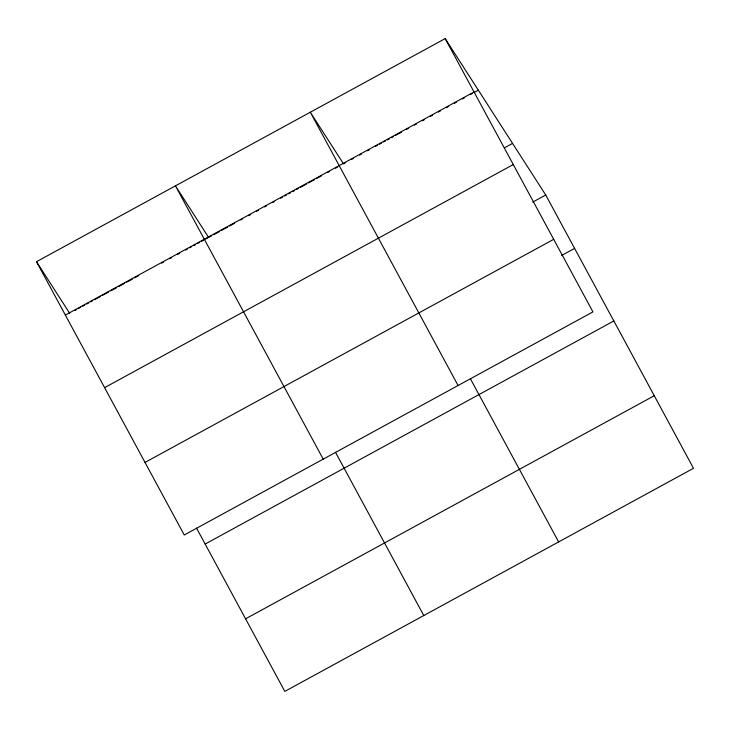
<?xml version="1.0" encoding="UTF-8"?>
<svg xmlns="http://www.w3.org/2000/svg" width="730" height="730" viewBox="0 0 730 730"><rect width="100%" height="100%" fill="white"/><g stroke="black" fill="none" stroke-linecap="round" stroke-linejoin="round"><path stroke-width="1.09" d="M445.181 38.608L592.942 311.892L184.261 534.99L36.5 261.705L445.181 38.608L545.739 195.01L693.5 468.295L284.819 691.392L196.553 528.146M65.353 315.077L474.035 91.98M74.679 310.588L76.687 309.502M78.685 308.407L80.683 307.321M82.682 306.226L84.68 305.131M86.678 304.045L88.677 302.95M90.675 301.864L92.674 300.769M94.672 299.674L100.676 296.407M102.674 295.312L108.67 292.036M110.668 290.941L116.672 287.675M118.671 286.58L124.666 283.304M126.664 282.218L132.659 278.942M134.658 277.847L138.663 275.666M161.649 263.119L163.648 262.024M169.652 258.748L171.65 257.654M177.645 254.387L179.644 253.292M185.648 250.016L187.646 248.93M189.645 247.835L191.643 246.74M193.642 245.654L195.64 244.559M197.638 243.473L199.637 242.378M201.635 241.283L203.633 240.197M205.641 239.102L207.639 238.016M211.636 235.826L208.634 237.469L175.446 185.849L323.217 459.134M213.635 234.741L219.62 231.465M221.619 230.379L227.614 227.103M229.612 226.017L234.613 223.289M240.599 220.013L242.597 218.927M248.592 215.651L250.591 214.565M256.586 211.289L258.584 210.204M264.579 206.928L266.578 205.833M272.573 202.566L274.571 201.471M280.566 198.204L282.565 197.109M284.563 196.023L286.552 194.928M288.551 193.842L290.549 192.747M292.548 191.661L294.546 190.566M296.544 189.481L298.543 188.386M300.541 187.291L306.536 184.024M308.534 182.929L314.53 179.662M316.528 178.567L321.519 175.839M327.514 172.572L329.513 171.477M335.508 168.21L337.506 167.115M345.5 162.754L343.501 163.849L310.314 112.228L458.075 385.513M351.495 159.478L353.493 158.392M359.479 155.116L361.478 154.03M367.473 150.754L369.471 149.668M375.466 146.392L377.465 145.306M379.463 144.212L381.462 143.126M383.46 142.031L385.458 140.945M387.457 139.85L389.455 138.755M391.453 137.669L393.452 136.574M395.45 135.488L401.436 132.212M406.437 129.484L408.435 128.398M414.43 125.122L416.428 124.036M422.424 120.76L424.413 119.674M430.408 116.398L432.406 115.313M438.401 112.037L440.4 110.942M446.395 107.675L448.393 106.58M454.388 103.313L456.387 102.218M462.382 98.951L464.38 97.856M470.366 94.59L472.365 93.495M474.363 92.409L478.36 90.219M504.558 147.761L512.551 143.399M104.591 387.648L513.272 164.551M532.754 202.1L545.739 195.01M145.024 462.418L553.696 239.321M561.607 255.473L574.592 248.382M205.157 544.051L613.83 320.954M245.581 618.821L654.262 395.724M36.5 261.705L69.688 313.316M470.366 378.669L558.633 541.915M335.508 452.29L423.774 615.536"/></g></svg>
